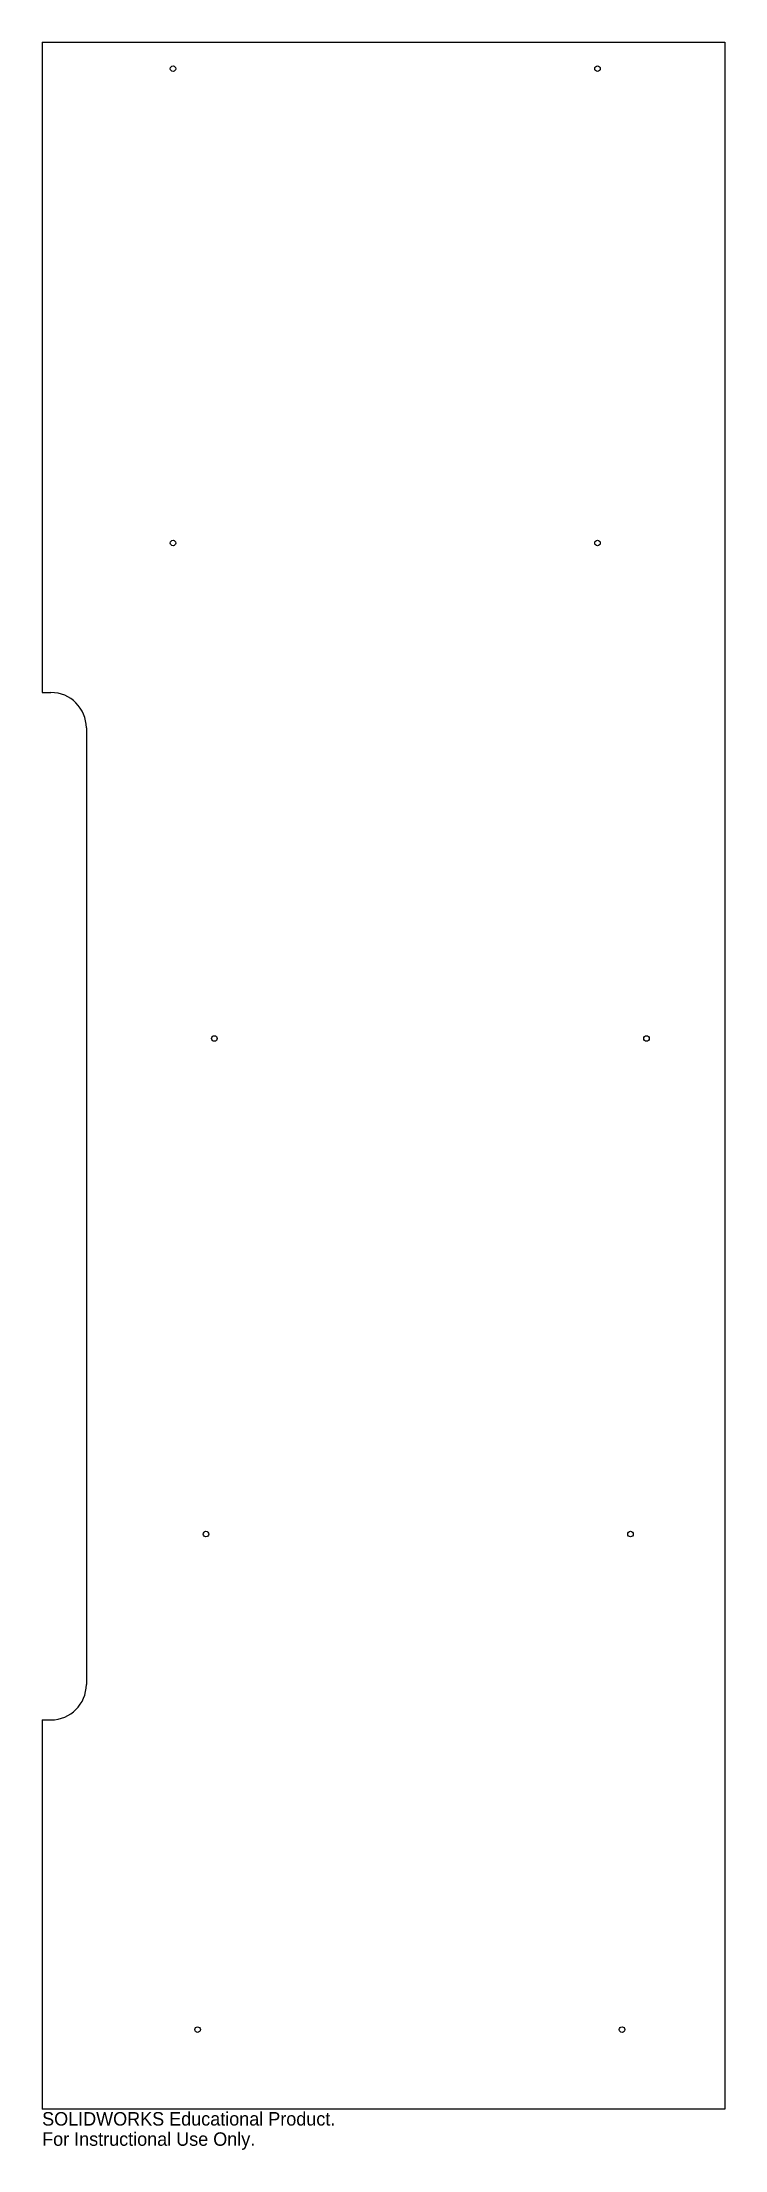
# Model space of a CAD drawing. Header units: inches. Extents: x 3.1 to 12.8, y 203.9 to 233.7.
import ezdxf

# ---------------------------------------------------------------- set-up
doc = ezdxf.new("R2010")
doc.units = ezdxf.units.IN
doc.header["$MEASUREMENT"] = 0
doc.styles.add('SLDTEXTSTYLE0', font='Arail.ttf')

msp = doc.modelspace()

# ---------------------------------------------------------------- linework, layer by layer
at = {"color": 1, "linetype": 'Continuous', "lineweight": 25}
for p, q in [((3.15, 233.7), (3.15, 224.513)), ((3.15, 233.7), (12.8, 233.7)), ((12.8, 233.7), (12.8, 204.5)), ((3.15, 224.513), (3.275, 224.513)), ((3.775, 224.013), (3.775, 210.5)), ((3.15, 210), (3.275, 210)), ((3.15, 210), (3.15, 204.5)), ((12.8, 204.5), (3.15, 204.5))]:
    msp.add_line(p, q, dxfattribs=at)
for centre, radius in [((5, 233.325), 0.0391), ((11, 233.325), 0.039), ((5, 226.625), 0.0391), ((11, 226.625), 0.039), ((5.585, 219.625), 0.0391), ((11.692, 219.625), 0.0391), ((5.466, 212.625), 0.0391), ((11.466, 212.625), 0.0391), ((5.347, 205.625), 0.0391), ((11.347, 205.625), 0.0391)]:
    msp.add_circle(centre, radius, dxfattribs=at)
for centre, start, end in [((3.275, 224.013), 360, 90), ((3.275, 210.5), 270, 0)]:
    msp.add_arc(centre, 0.5, start, end, dxfattribs=at)

# ---------------------------------------------------------------- texts
at = {"color": 7, "linetype": 'Continuous', "char_height": 0.1903, "attachment_point": 1, "style": 'SLDTEXTSTYLE0'}
for s, insert in [('SOLIDWORKS Educational Product.', (3.15, 204.46)), ('For Instructional Use Only.', (3.15, 204.174))]:
    msp.add_mtext(s, dxfattribs=dict(at, insert=insert))

doc.saveas('drawing.dxf')
